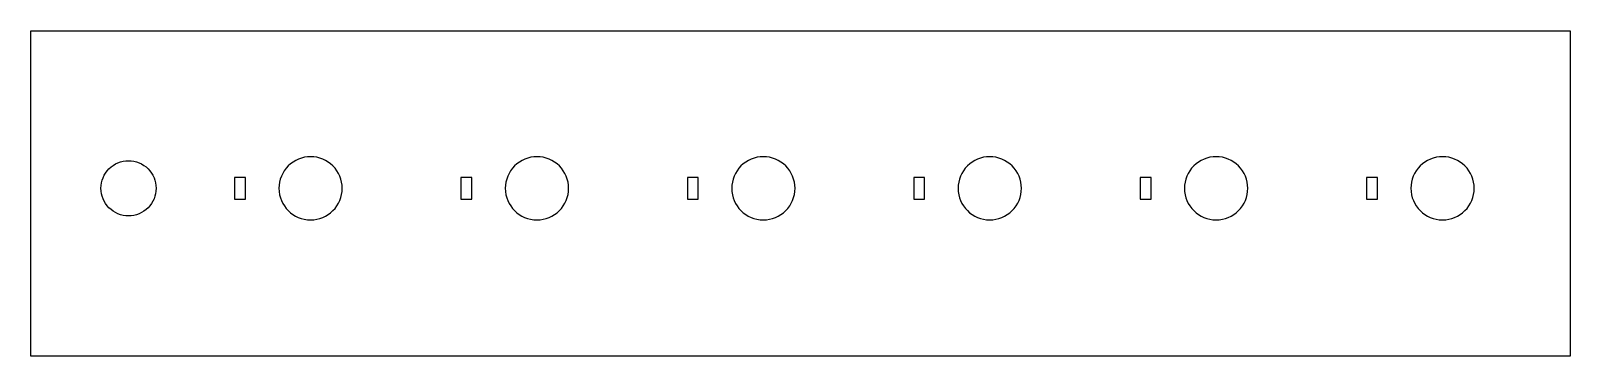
# Model space of a CAD drawing. Extents: x 7 to 177, y 255 to 291.
import ezdxf

# ---------------------------------------------------------------- set-up
doc = ezdxf.new("R2010")
doc.units = 0
doc.layers.add('Layer_1', color=7, linetype='CONTINUOUS')

msp = doc.modelspace()

# ---------------------------------------------------------------- linework, layer by layer
at = {"layer": 'Layer_1', "color": 7}
for p, q in [((7.499022, 254.971063), (7.499022, 290.880702)), ((7.542814, 290.924494), (177.452469, 290.924494)), ((7.542814, 290.924494), (7.542814, 290.924494)), ((177.496261, 290.880702), (177.496261, 254.971063)), ((38.397468, 276.995342), (38.397468, 276.995342)), ((63.397469, 276.995343), (63.397469, 276.995343)), ((88.397467, 276.995343), (88.397467, 276.995343)), ((113.397467, 276.995343), (113.397467, 276.995343)), ((138.397468, 276.995343), (138.397468, 276.995343)), ((163.397469, 276.995343), (163.397469, 276.995343)), ((30.004622, 274.69538), (30.004622, 272.304623)), ((31.205373, 274.69538), (30.004622, 274.69538)), ((30.004622, 274.69538), (30.004622, 274.69538)), ((31.205373, 272.304623), (31.205373, 274.69538)), ((55.004623, 274.695381), (55.004623, 272.304623)), ((56.205374, 274.695381), (55.004623, 274.695381)), ((55.004623, 274.695381), (55.004623, 274.695381)), ((56.205374, 272.304623), (56.205374, 274.695381)), ((80.004621, 274.695381), (80.004621, 272.304623)), ((81.205372, 274.695381), (80.004621, 274.695381)), ((80.004621, 274.695381), (80.004621, 274.695381)), ((81.205372, 272.304623), (81.205372, 274.695381)), ((105.004622, 274.695381), (105.004622, 272.304623)), ((106.205373, 274.695381), (105.004622, 274.695381)), ((105.004622, 274.695381), (105.004622, 274.695381)), ((106.205373, 272.304623), (106.205373, 274.695381)), ((130.004622, 274.695381), (130.004622, 272.304623)), ((131.205374, 274.695381), (130.004622, 274.695381)), ((130.004622, 274.695381), (130.004622, 274.695381)), ((131.205374, 272.304623), (131.205374, 274.695381)), ((155.004623, 274.695381), (155.004623, 272.304623)), ((156.205374, 274.695381), (155.004623, 274.695381)), ((155.004623, 274.695381), (155.004623, 274.695381)), ((156.205374, 272.304623), (156.205374, 274.695381)), ((21.33986, 273.500001), (21.33986, 273.500001)), ((30.004622, 272.304623), (31.205373, 272.304623)), ((55.004623, 272.304623), (56.205374, 272.304623)), ((80.004621, 272.304623), (81.205372, 272.304623)), ((105.004622, 272.304623), (106.205373, 272.304623)), ((130.004622, 272.304623), (131.205374, 272.304623)), ((155.004623, 272.304623), (156.205374, 272.304623)), ((177.452469, 254.927273), (7.542814, 254.927273))]:
    msp.add_line(p, q, dxfattribs=at)
for points in [[(7.499022, 290.880702), (7.499022, 290.904962), (7.518552, 290.924494), (7.542814, 290.924494)], [(177.452469, 290.924494), (177.47674, 290.924494), (177.496261, 290.904961), (177.496261, 290.880702)], [(15.24268, 273.500001), (15.24268, 274.308537), (15.56387, 275.083958), (16.135591, 275.65568)], [(16.135591, 275.65568), (16.707313, 276.227401), (17.482734, 276.548591), (18.29127, 276.548591)], [(18.29127, 276.548591), (19.099806, 276.548591), (19.875227, 276.227401), (20.446949, 275.65568)], [(20.446949, 275.65568), (21.01867, 275.083958), (21.33986, 274.308537), (21.33986, 273.500001)], [(35.925914, 275.97145), (35.270449, 275.315888), (34.902272, 274.426781), (34.902388, 273.499745)], [(38.397468, 276.995342), (37.470432, 276.99532), (36.581379, 276.627012), (35.925914, 275.97145)], [(40.869357, 275.971634), (40.21378, 276.62721), (39.324594, 276.995458), (38.397468, 276.995342)], [(41.893067, 273.499745), (41.893183, 274.426871), (41.524934, 275.316057), (40.869357, 275.971634)], [(60.925914, 275.971451), (60.270449, 275.315888), (59.902273, 274.42678), (59.902389, 273.499744)], [(63.397469, 276.995343), (62.470433, 276.995322), (61.581379, 276.627013), (60.925914, 275.971451)], [(65.869359, 275.971634), (65.213782, 276.627212), (64.324595, 276.995459), (63.397469, 276.995343)], [(66.893067, 273.499744), (66.893184, 274.42687), (66.524936, 275.316057), (65.869359, 275.971634)], [(85.925912, 275.971451), (85.270447, 275.315888), (84.902271, 274.42678), (84.902387, 273.499744)], [(88.397467, 276.995343), (87.47043, 276.995322), (86.581377, 276.627013), (85.925912, 275.971451)], [(90.869357, 275.971634), (90.21378, 276.627212), (89.324593, 276.995459), (88.397467, 276.995343)], [(91.893065, 273.499744), (91.893182, 274.42687), (91.524934, 275.316057), (90.869357, 275.971634)], [(110.925913, 275.971451), (110.270448, 275.315888), (109.902272, 274.42678), (109.902388, 273.499744)], [(113.397467, 276.995343), (112.470431, 276.995322), (111.581378, 276.627013), (110.925913, 275.971451)], [(115.869358, 275.971634), (115.21378, 276.627212), (114.324594, 276.995459), (113.397467, 276.995343)], [(116.893066, 273.499744), (116.893183, 274.42687), (116.524935, 275.316057), (115.869358, 275.971634)], [(135.925914, 275.971451), (135.270449, 275.315888), (134.902272, 274.42678), (134.902389, 273.499744)], [(138.397468, 276.995343), (137.470432, 276.995322), (136.581379, 276.627013), (135.925914, 275.971451)], [(140.869358, 275.971634), (140.213781, 276.627212), (139.324594, 276.995459), (138.397468, 276.995343)], [(141.893067, 273.499744), (141.893183, 274.42687), (141.524936, 275.316057), (140.869358, 275.971634)], [(160.925915, 275.971451), (160.27045, 275.315888), (159.902273, 274.42678), (159.90239, 273.499744)], [(163.397469, 276.995343), (162.470433, 276.995322), (161.581379, 276.627013), (160.925915, 275.971451)], [(165.869359, 275.971634), (165.213782, 276.627212), (164.324595, 276.995459), (163.397469, 276.995343)], [(166.893068, 273.499744), (166.893184, 274.42687), (166.524936, 275.316057), (165.869359, 275.971634)], [(16.135591, 271.344322), (15.56387, 271.916044), (15.24268, 272.691465), (15.24268, 273.500001)], [(21.33986, 273.500001), (21.33986, 272.691465), (21.01867, 271.916044), (20.446949, 271.344322)], [(34.902388, 273.499745), (34.90243, 271.569482), (36.467205, 270.004705), (38.397468, 270.00466)], [(40.869176, 271.028187), (41.524739, 271.683653), (41.893047, 272.572708), (41.893067, 273.499745)], [(59.902389, 273.499744), (59.902433, 271.569483), (61.467207, 270.004707), (63.397469, 270.004663)], [(65.869176, 271.028189), (66.524738, 271.683654), (66.893047, 272.572708), (66.893067, 273.499744)], [(84.902387, 273.499744), (84.902431, 271.569483), (86.467205, 270.004707), (88.397467, 270.004663)], [(90.869174, 271.028189), (91.524736, 271.683654), (91.893045, 272.572708), (91.893065, 273.499744)], [(109.902388, 273.499744), (109.902431, 271.569483), (111.467206, 270.004707), (113.397467, 270.004663)], [(115.869175, 271.028189), (116.524737, 271.683654), (116.893045, 272.572708), (116.893066, 273.499744)], [(134.902389, 273.499744), (134.902432, 271.569483), (136.467207, 270.004707), (138.397468, 270.004663)], [(140.869175, 271.028189), (141.524738, 271.683654), (141.893046, 272.572708), (141.893067, 273.499744)], [(159.90239, 273.499744), (159.902433, 271.569483), (161.467208, 270.004707), (163.397469, 270.004663)], [(165.869176, 271.028189), (166.524738, 271.683654), (166.893047, 272.572708), (166.893068, 273.499744)], [(18.29127, 270.451411), (17.482734, 270.451411), (16.707313, 270.772601), (16.135591, 271.344322)], [(20.446949, 271.344322), (19.875227, 270.772601), (19.099806, 270.451411), (18.29127, 270.451411)], [(38.397468, 270.00466), (39.324505, 270.004544), (40.213614, 270.372721), (40.869176, 271.028187)], [(63.397469, 270.004663), (64.324505, 270.004547), (65.213614, 270.372723), (65.869176, 271.028189)], [(88.397467, 270.004663), (89.324503, 270.004547), (90.213612, 270.372723), (90.869174, 271.028189)], [(113.397467, 270.004663), (114.324504, 270.004547), (115.213612, 270.372723), (115.869175, 271.028189)], [(138.397468, 270.004663), (139.324505, 270.004547), (140.213613, 270.372723), (140.869175, 271.028189)], [(163.397469, 270.004663), (164.324505, 270.004547), (165.213614, 270.372723), (165.869176, 271.028189)], [(7.542814, 254.927273), (7.518554, 254.927273), (7.499022, 254.946803), (7.499022, 254.971063)], [(177.496261, 254.971063), (177.496261, 254.946792), (177.476731, 254.927273), (177.452469, 254.927273)]]:
    msp.add_open_spline(points, degree=3, dxfattribs=at)

doc.saveas('drawing.dxf')
